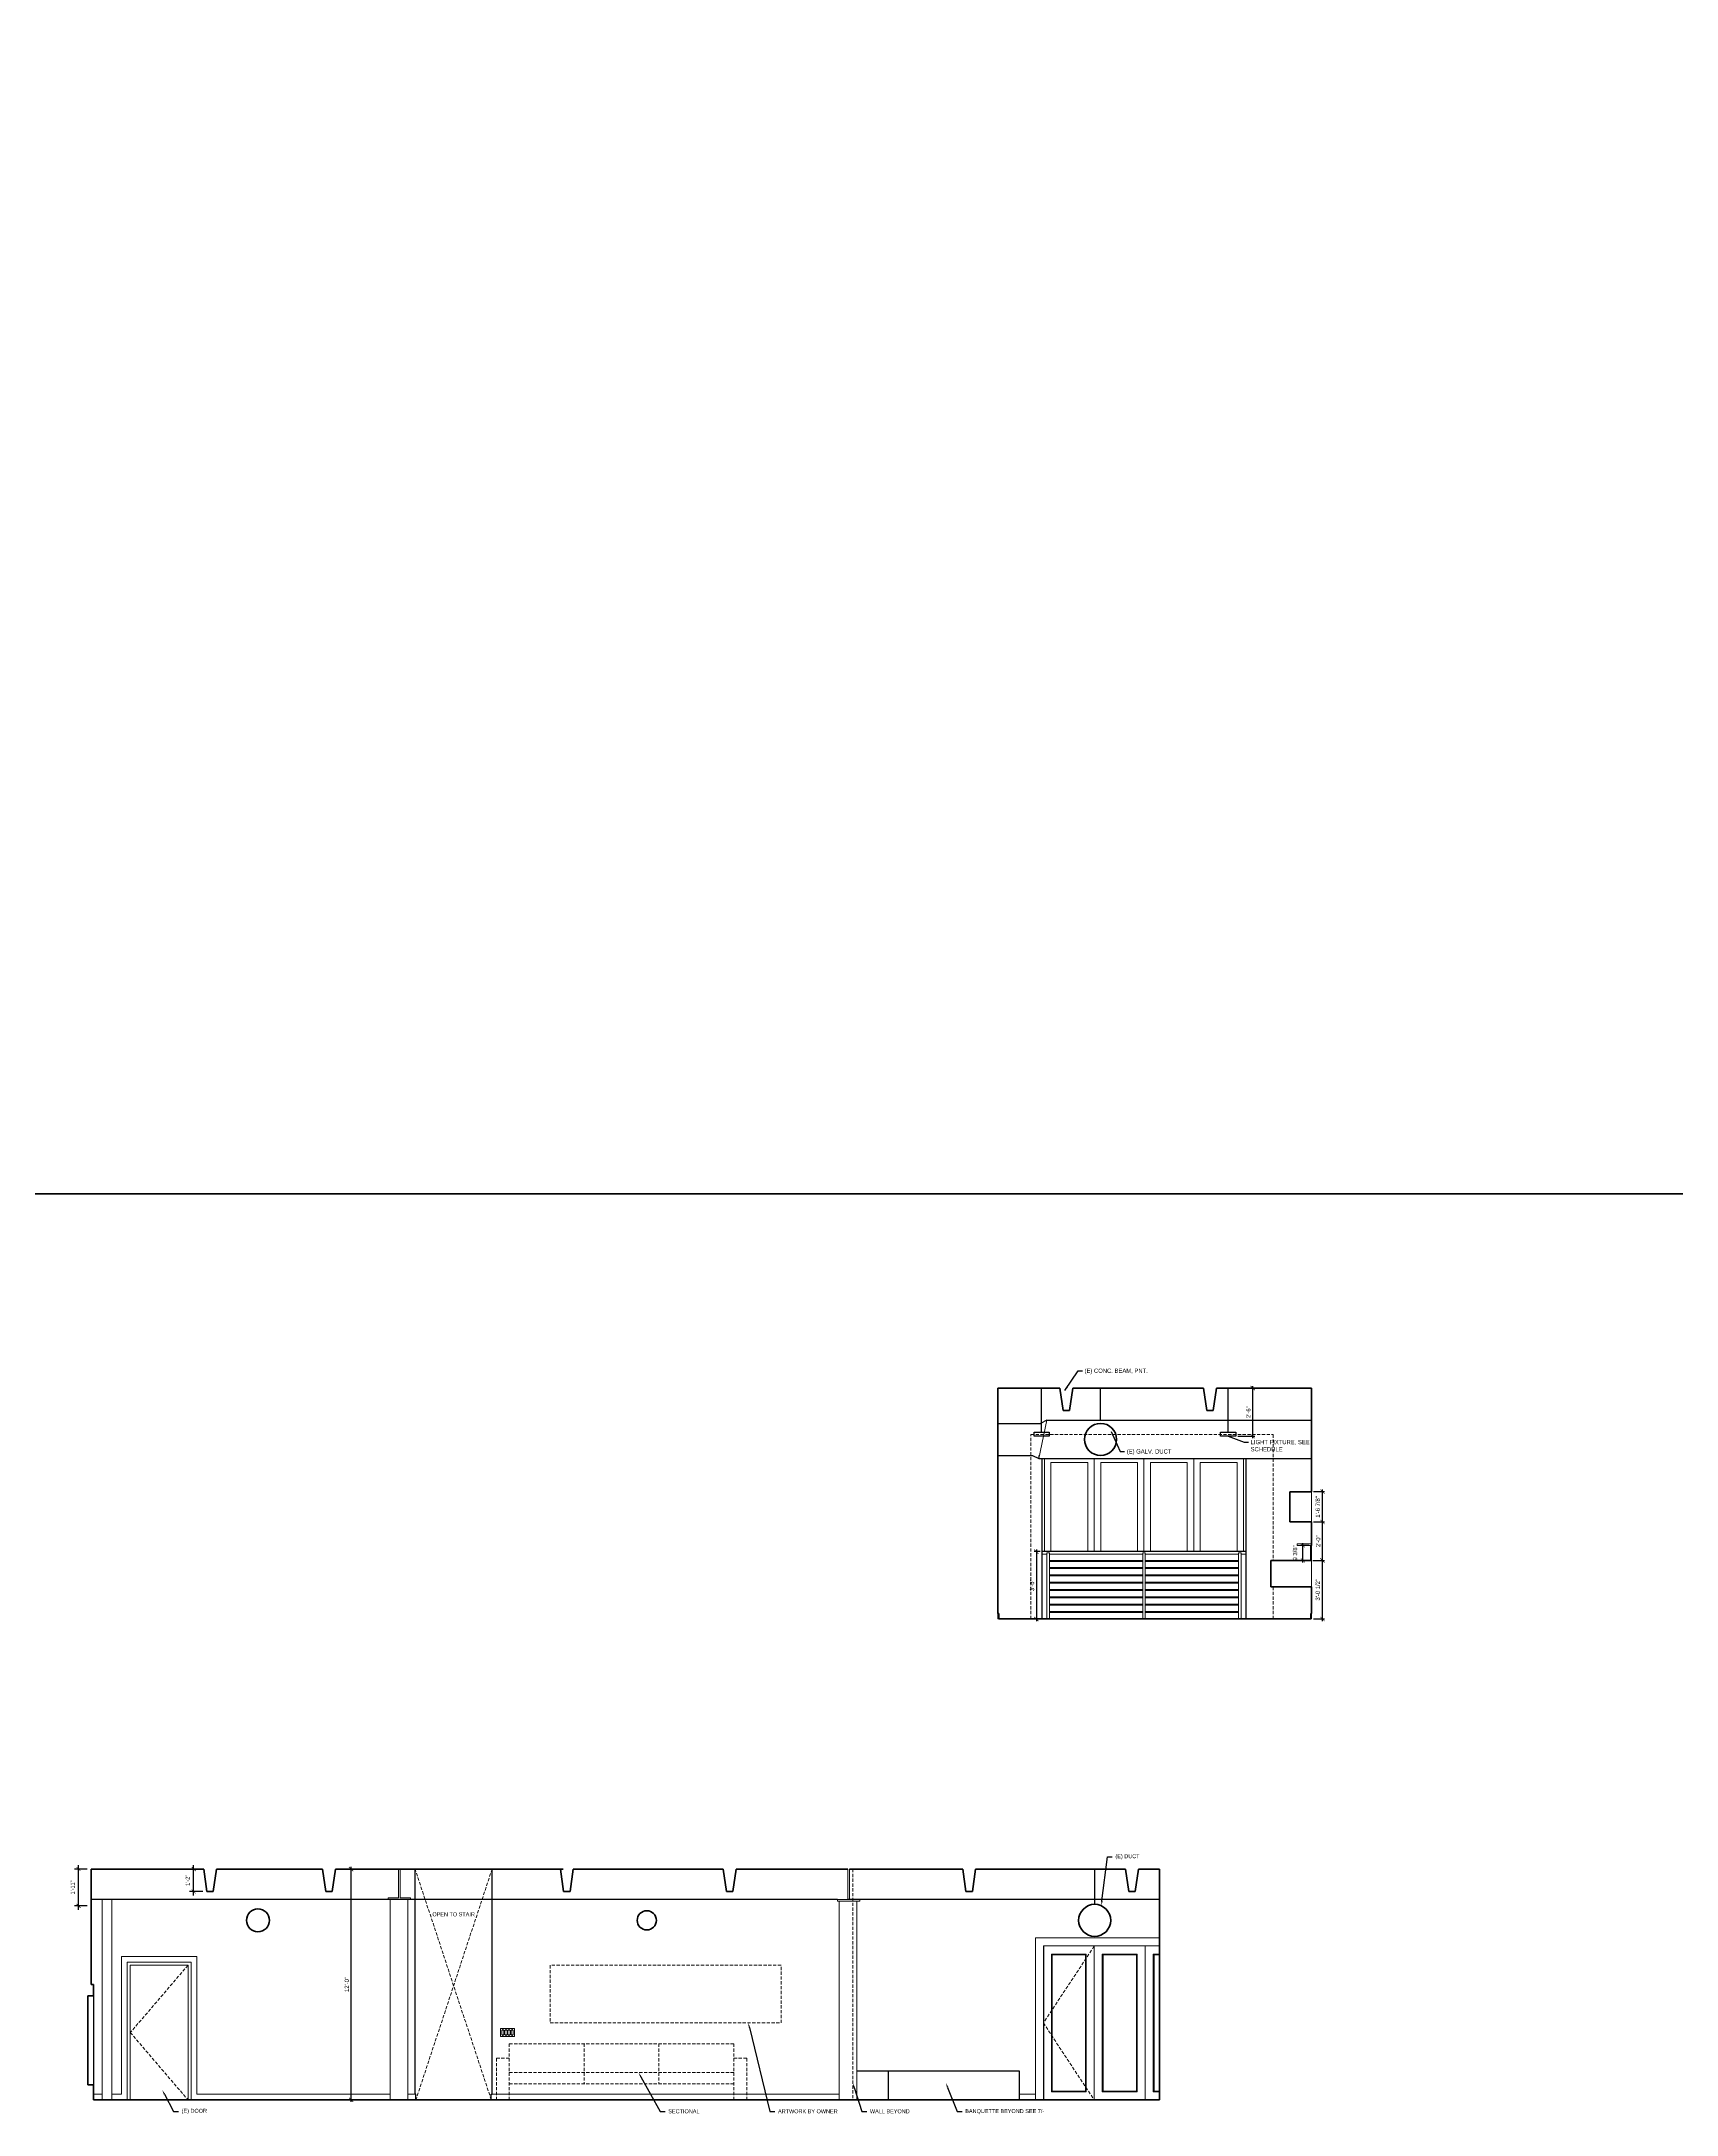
# Model space of a CAD drawing. Header units: inches. Extents: x -3027 to 6920, y -6604 to 320.
# Drawn here: x 1306 to 2326, y -3909 to -2616 of the extents above; entities that cross this region are included whole.
import ezdxf
from ezdxf import colors
from ezdxf.entities.mleader import LeaderData, LeaderLine
from ezdxf.math import Vec2, Vec3

# ---------------------------------------------------------------- set-up
doc = ezdxf.new("R2010")
doc.units = ezdxf.units.IN
doc.header["$LTSCALE"] = 4
doc.header["$MEASUREMENT"] = 0
doc.header["$PDMODE"] = 35
doc.header["$PDSIZE"] = -5
doc.linetypes.add('DASHED', pattern=[0.75, 0.5, -0.25])
doc.layers.get('0').update_dxf_attribs({"linetype": 'CONTINUOUS'})
doc.layers.get('Defpoints').update_dxf_attribs({"linetype": 'CONTINUOUS'})
for name, color, linetype, lineweight in [('A-ELEV-2', 5, 'CONTINUOUS', 25), ('A-ELEV-3', 8, 'CONTINUOUS', 15), ('A-ELEV-4', 9, 'CONTINUOUS', 9), ('A-ELEV-BYND', 9, 'DASHED', 9), ('A-ELEV-CUT', 3, 'CONTINUOUS', 50), ('A-NOTE-DIM', 8, 'CONTINUOUS', 15), ('A-NOTE-REF', 8, 'CONTINUOUS', 15)]:
    doc.layers.add(name, color=color, linetype=linetype, lineweight=lineweight)
doc.layers.add('A-NOTE-DIM-3_8', color=8, linetype='CONTINUOUS')
doc.styles.add('3_8SM', font='swisse.ttf', dxfattribs={"width": 0.9, "height": 2.666667})
doc.styles.add('ANNOT-SM', font='swisse.ttf', dxfattribs={"width": 0.9, "height": 0.078125})
doc.styles.add('Annotative', font='swisse.ttf', dxfattribs={"width": 0.9, "height": 0.078125})
doc.dimstyles.new('DIM-ANNOT', dxfattribs={"dimtxt": 0.078125, "dimasz": 0.078125, "dimexe": 0.078125, "dimexo": 0.078125, "dimgap": 0.078125, "dimtad": 1, "dimzin": 11, "dimdsep": 46, "dimlunit": 4, "dimtxsty": 'ANNOT-SM', "dimblk1": 'ARCHTICK', "dimblk2": 'ARCHTICK', "dimsah": 1, "dimcen": 0, "dimdle": 0.078125, "dimclrd": 8, "dimclre": 8, "dimclrt": 8, "dimadec": 0, "dimazin": 0, "dimtfac": 4, "dimtofl": 0, "dimtmove": 2, "dimatfit": 3, "dimfxl": 1, "dimfrac": 2, "dimtzin": 0, "dimarcsym": 0})
doc.dimstyles.new('DIM3_8', dxfattribs={"dimtxt": 2.666667, "dimasz": 2.666667, "dimexe": 1.333333, "dimexo": 1.333333, "dimgap": 1.333333, "dimtad": 1, "dimdec": 4, "dimzin": 11, "dimdsep": 46, "dimlunit": 4, "dimtxsty": '3_8SM', "dimblk": 'ARCHTICK', "dimblk1": 'ARCHTICK', "dimblk2": 'ARCHTICK', "dimsah": 1, "dimcen": 2.666667, "dimdle": 1.333333, "dimclrd": 8, "dimclre": 8, "dimclrt": 8, "dimadec": 0, "dimazin": 0, "dimtfac": 4, "dimtdec": 4, "dimtofl": 0, "dimtmove": 2, "dimatfit": 3, "dimfxl": 1, "dimfrac": 2, "dimtzin": 0, "dimarcsym": 0})
doc.dimstyles.new('DIM3_8$7', dxfattribs={"dimtxt": 2.666667, "dimasz": 2.666667, "dimexe": 1.333333, "dimexo": 1.333333, "dimgap": 1.333333, "dimtad": 0, "dimdec": 4, "dimzin": 11, "dimdsep": 46, "dimlunit": 4, "dimtxsty": '3_8SM', "dimblk": 'ARCHTICK', "dimcen": 2.666667, "dimdle": 1.333333, "dimclrd": 8, "dimclre": 8, "dimclrt": 8, "dimadec": 0, "dimazin": 0, "dimtfac": 4, "dimtdec": 4, "dimtofl": 0, "dimtmove": 1, "dimatfit": 3, "dimfxl": 1, "dimfrac": 2, "dimtzin": 0, "dimarcsym": 0})

# ---------------------------------------------------------------- blocks, each defined once
blk = doc.blocks.new('A$C6AF20732')
at = {"layer": 'A-ELEV-CUT'}
for p, q in [((-2, -14), (-4, 0)), ((2, -14), (4, 0)), ((-2, -14), (2, -14))]:
    blk.add_line(p, q, dxfattribs=at)
blk = doc.blocks.new('_ARCHTICK')
at = {"color": 0, "linetype": 'ByBlock', "const_width": 0.15}
blk.add_lwpolyline([(-0.5, -0.5), (0.5, 0.5)], dxfattribs=at)
blk = doc.blocks.new('*D27')
at = {"layer": 'A-NOTE-DIM', "color": 8, "lineweight": -2, "transparency": 16777216}
for p, q in [((2098.8, -3563.5), (2106.1, -3563.5)), ((2104.8, -3601.3), (2104.8, -3562.2)), ((2099.3, -3600), (2106.1, -3600))]:
    blk.add_line(p, q, dxfattribs=at)
at = {"layer": 'Defpoints', "color": 0, "transparency": 16777216}
for p in [(2097.5, -3563.5), (2104.8, -3563.5), (2098, -3600)]:
    blk.add_point(p, dxfattribs=at)
at = {"layer": 'A-NOTE-DIM', "color": 8, "lineweight": -2, "transparency": 16777216, "xscale": 2.666666666666667, "yscale": 2.666666666666667, "zscale": 2.666666666666667}
for p, rotation in [((2104.8, -3563.5), 90), ((2104.8, -3600), 270)]:
    blk.add_blockref('_ARCHTICK', p, dxfattribs=dict(at, rotation=rotation))
at = {"layer": 'A-NOTE-DIM', "color": 8, "transparency": 16777216, "insert": (2101.9, -3581.8), "char_height": 2.67, "attachment_point": 5, "rotation": 90, "style": '3_8SM'}
blk.add_mtext('3\'-0 1/2" ', dxfattribs=at)
blk = doc.blocks.new('*D28')
at = {"layer": 'A-NOTE-DIM', "color": 8, "lineweight": -2, "transparency": 16777216}
for p, q in [((2099.3, -3539.5), (2106.1, -3539.5)), ((2104.8, -3564.8), (2104.8, -3538.2)), ((2098.8, -3563.5), (2106.1, -3563.5))]:
    blk.add_line(p, q, dxfattribs=at)
at = {"layer": 'Defpoints', "color": 0, "transparency": 16777216}
for p in [(2098, -3539.5), (2104.8, -3539.5), (2097.5, -3563.5)]:
    blk.add_point(p, dxfattribs=at)
at = {"layer": 'A-NOTE-DIM', "color": 8, "lineweight": -2, "transparency": 16777216, "xscale": 2.666666666666667, "yscale": 2.666666666666667, "zscale": 2.666666666666667}
for p, rotation in [((2104.8, -3539.5), 90), ((2104.8, -3563.5), 270)]:
    blk.add_blockref('_ARCHTICK', p, dxfattribs=dict(at, rotation=rotation))
at = {"layer": 'A-NOTE-DIM', "color": 8, "transparency": 16777216, "insert": (2102.1, -3551.5), "char_height": 2.67, "attachment_point": 5, "rotation": 90, "style": '3_8SM'}
blk.add_mtext('2\'-0" ', dxfattribs=at)
blk = doc.blocks.new('*D29')
at = {"layer": 'A-NOTE-DIM', "color": 8, "lineweight": -2, "transparency": 16777216}
for p, q in [((2099.3, -3520.6), (2106.1, -3520.6)), ((2104.8, -3540.8), (2104.8, -3519.3)), ((2099.3, -3539.5), (2106.1, -3539.5))]:
    blk.add_line(p, q, dxfattribs=at)
at = {"layer": 'Defpoints', "color": 0, "transparency": 16777216}
for p in [(2098, -3520.6), (2104.8, -3520.6), (2098, -3539.5)]:
    blk.add_point(p, dxfattribs=at)
at = {"layer": 'A-NOTE-DIM', "color": 8, "lineweight": -2, "transparency": 16777216, "xscale": 2.666666666666667, "yscale": 2.666666666666667, "zscale": 2.666666666666667}
for p, rotation in [((2104.8, -3520.6), 90), ((2104.8, -3539.5), 270)]:
    blk.add_blockref('_ARCHTICK', p, dxfattribs=dict(at, rotation=rotation))
at = {"layer": 'A-NOTE-DIM', "color": 8, "transparency": 16777216, "insert": (2101.9, -3530.1), "char_height": 2.67, "attachment_point": 5, "rotation": 90, "style": '3_8SM'}
blk.add_mtext('1\'-6 7/8" ', dxfattribs=at)
blk = doc.blocks.new('*D30')
at = {"layer": 'A-NOTE-DIM', "color": 8, "lineweight": -2, "transparency": 16777216}
for p, q in [((2096.2, -3554.1), (2091.3, -3554.1)), ((2092.6, -3564.8), (2092.6, -3552.8)), ((2096.2, -3563.5), (2091.3, -3563.5))]:
    blk.add_line(p, q, dxfattribs=at)
at = {"layer": 'Defpoints', "color": 0, "transparency": 16777216}
for p in [(2092.6, -3554.1), (2097.5, -3554.1), (2097.5, -3563.5)]:
    blk.add_point(p, dxfattribs=at)
at = {"layer": 'A-NOTE-DIM', "color": 8, "lineweight": -2, "transparency": 16777216, "xscale": 2.666666666666667, "yscale": 2.666666666666667, "zscale": 2.666666666666667}
for p, rotation in [((2092.6, -3554.1), 90), ((2092.6, -3563.5), 270)]:
    blk.add_blockref('_ARCHTICK', p, dxfattribs=dict(at, rotation=rotation))
at = {"layer": 'A-NOTE-DIM', "color": 8, "transparency": 16777216, "insert": (2087.7, -3558.8), "char_height": 2.67, "attachment_point": 5, "rotation": 90, "style": '3_8SM'}
blk.add_mtext('9 3/8" ', dxfattribs=at)
blk = doc.blocks.new('*D31')
at = {"layer": 'A-NOTE-DIM', "color": 8, "lineweight": -2, "transparency": 16777216}
for p, q in [((2047.3, -3456), (2062.6, -3456)), ((2061.3, -3487.3), (2061.3, -3454.7)), ((2052.1, -3486), (2062.6, -3486))]:
    blk.add_line(p, q, dxfattribs=at)
at = {"layer": 'Defpoints', "color": 0, "transparency": 16777216}
for p in [(2046, -3456), (2061.3, -3456), (2050.7, -3486)]:
    blk.add_point(p, dxfattribs=at)
at = {"layer": 'A-NOTE-DIM', "color": 8, "lineweight": -2, "transparency": 16777216, "xscale": 2.666666666666667, "yscale": 2.666666666666667, "zscale": 2.666666666666667}
for p, rotation in [((2061.3, -3456), 90), ((2061.3, -3486), 270)]:
    blk.add_blockref('_ARCHTICK', p, dxfattribs=dict(at, rotation=rotation))
at = {"layer": 'A-NOTE-DIM', "color": 8, "transparency": 16777216, "insert": (2058.6, -3471), "char_height": 2.67, "attachment_point": 5, "rotation": 90, "style": '3_8SM'}
blk.add_mtext('2\'-6" ', dxfattribs=at)
blk = doc.blocks.new('*D39')
at = {"layer": 'A-NOTE-DIM', "color": 8, "lineweight": -2, "transparency": 16777216}
for p, q in [((1508, -3756), (1497.8, -3756)), ((1499.1, -3901.3), (1499.1, -3754.7)), ((1500.9, -3900), (1497.8, -3900))]:
    blk.add_line(p, q, dxfattribs=at)
at = {"layer": 'Defpoints', "color": 0, "transparency": 16777216}
for p in [(1499.1, -3756), (1509.3, -3756), (1502.2, -3900)]:
    blk.add_point(p, dxfattribs=at)
at = {"layer": 'A-NOTE-DIM', "color": 8, "lineweight": -2, "transparency": 16777216, "xscale": 2.666666666666667, "yscale": 2.666666666666667, "zscale": 2.666666666666667}
for p, rotation in [((1499.1, -3756), 90), ((1499.1, -3900), 270)]:
    blk.add_blockref('_ARCHTICK', p, dxfattribs=dict(at, rotation=rotation))
at = {"layer": 'A-NOTE-DIM', "color": 8, "transparency": 16777216, "insert": (1496.4, -3828), "char_height": 2.67, "attachment_point": 5, "rotation": 90, "style": '3_8SM'}
blk.add_mtext('12\'-0" ', dxfattribs=at)
blk = doc.blocks.new('*D40')
at = {"layer": 'A-NOTE-DIM', "color": 8, "lineweight": -2, "transparency": 16777216}
for p, q in [((1928.7, -3558), (1925.1, -3558)), ((1926.4, -3556.7), (1926.4, -3601.3)), ((1928.7, -3600), (1925.1, -3600))]:
    blk.add_line(p, q, dxfattribs=at)
at = {"layer": 'Defpoints', "color": 0, "transparency": 16777216}
for p in [(1930, -3558), (1926.4, -3600), (1930, -3600)]:
    blk.add_point(p, dxfattribs=at)
at = {"layer": 'A-NOTE-DIM', "color": 8, "lineweight": -2, "transparency": 16777216, "xscale": 2.666666666666667, "yscale": 2.666666666666667, "zscale": 2.666666666666667}
for p, rotation in [((1926.4, -3558), 90), ((1926.4, -3600), 270)]:
    blk.add_blockref('_ARCHTICK', p, dxfattribs=dict(at, rotation=rotation))
at = {"layer": 'A-NOTE-DIM', "color": 8, "transparency": 16777216, "insert": (1923.7, -3579), "char_height": 2.67, "attachment_point": 5, "rotation": 90, "style": '3_8SM'}
blk.add_mtext('3\'-6" ', dxfattribs=at)
blk = doc.blocks.new('SECTIONAL')
at = {"layer": 'A-ELEV-BYND'}
for p, q in [((140, 17), (0, 17)), ((140, 10), (0, 10))]:
    blk.add_line(p, q, dxfattribs=at)
for points in [[(-8, 0), (-8, 26), (0, 26)], [(140, 0), (140, 35), (0, 35), (0, 0)], [(46.7, 35), (46.7, 10)], [(93.3, 35), (93.3, 10)], [(140, 26), (148, 26), (148, 0)]]:
    blk.add_lwpolyline(points, dxfattribs=at)
blk = doc.blocks.new('*D145')
at = {"layer": 'A-NOTE-DIM', "color": 8, "lineweight": -2, "transparency": 16777216}
for p, q in [((1334.5, -3756), (1326.6, -3756)), ((1329.1, -3781.5), (1329.1, -3753.5)), ((1334.5, -3779), (1326.6, -3779))]:
    blk.add_line(p, q, dxfattribs=at)
at = {"layer": 'Defpoints', "color": 0, "transparency": 16777216}
for p in [(1329.1, -3756), (1337, -3756), (1337, -3779)]:
    blk.add_point(p, dxfattribs=at)
at = {"layer": 'A-NOTE-DIM', "color": 8, "lineweight": -2, "transparency": 16777216, "xscale": 2.5, "yscale": 2.5, "zscale": 2.5}
for p, rotation in [((1329.1, -3756), 90), ((1329.1, -3779), 270)]:
    blk.add_blockref('_ARCHTICK', p, dxfattribs=dict(at, rotation=rotation))
at = {"layer": 'A-NOTE-DIM', "color": 8, "transparency": 16777216, "insert": (1325.4, -3767.5), "char_height": 2.5, "attachment_point": 5, "rotation": 90, "style": 'ANNOT-SM'}
blk.add_mtext('1\'-11" ', dxfattribs=at)
blk = doc.blocks.new('*D146')
at = {"layer": 'A-NOTE-DIM', "color": 8, "lineweight": -2, "transparency": 16777216}
for p, q in [((1404.7, -3756), (1398.4, -3756)), ((1400.9, -3772.5), (1400.9, -3753.5)), ((1406.7, -3770), (1398.4, -3770))]:
    blk.add_line(p, q, dxfattribs=at)
at = {"layer": 'Defpoints', "color": 0, "transparency": 16777216}
for p in [(1400.9, -3756), (1407.2, -3756), (1409.2, -3770)]:
    blk.add_point(p, dxfattribs=at)
at = {"layer": 'A-NOTE-DIM', "color": 8, "lineweight": -2, "transparency": 16777216, "xscale": 2.5, "yscale": 2.5, "zscale": 2.5}
for p, rotation in [((1400.9, -3756), 90), ((1400.9, -3770), 270)]:
    blk.add_blockref('_ARCHTICK', p, dxfattribs=dict(at, rotation=rotation))
at = {"layer": 'A-NOTE-DIM', "color": 8, "transparency": 16777216, "insert": (1397.1, -3763), "char_height": 2.5, "attachment_point": 5, "rotation": 90, "style": 'ANNOT-SM'}
blk.add_mtext('1\'-2" ', dxfattribs=at)
blk = doc.blocks.new('E16-SWITCH-QUAD')
at = {"layer": 'A-ELEV-3'}
for points in [[(4.4, -5), (-4.4, -5), (-4.4, 0), (4.4, 0)], [(-2.2, -3.9), (-3.6, -3.9), (-3.6, -1.1), (-2.2, -1.1)], [(-0.3, -3.9), (-1.7, -3.9), (-1.7, -1.1), (-0.3, -1.1)], [(1.7, -3.9), (0.3, -3.9), (0.3, -1.1), (1.7, -1.1)], [(3.6, -3.9), (2.2, -3.9), (2.2, -1.1), (3.6, -1.1)]]:
    blk.add_lwpolyline(points, close=True, dxfattribs=at)
for centre in [(-2.9, -0.5), (-2.9, -4.5), (-1, -0.5), (-1, -4.5), (1, -0.5), (1, -4.5), (2.9, -0.5), (2.9, -4.5)]:
    blk.add_circle(centre, 0.125, dxfattribs=at)

msp = doc.modelspace()

# ---------------------------------------------------------------- linework, layer by layer
at = {"layer": 'A-ELEV-2'}
for p, q in [((1929.68493, -3483.5), (1929.68493, -3456)), ((1966.45706, -3476), (1966.45706, -3456)), ((2045.98862, -3483.5), (2045.98862, -3456)), ((2061.29942, -3476), (2061.29942, -3456)), ((1902.45183, -3478), (1928.93151, -3478)), ((1932.93151, -3476), (1928.93151, -3478)), ((1932.93151, -3476), (2097.9998, -3476)), ((1902.45183, -3498), (1923.93171, -3498)), ((1923.93171, -3498), (1927.93171, -3500)), ((1927.93171, -3500), (2097.9998, -3500)), ((2057, -3558), (1930, -3558)), ((1539.0002, -3896.5), (1539.0002, -3756)), ((1587.0002, -3896.5), (1587.0002, -3756)), ((1962.74933, -3778), (1962.74933, -3756)), ((1802.32963, -3775), (1337.0002, -3775)), ((2003.2498, -3775), (1808.90116, -3775)), ((1930.7498, -3804), (1930.7498, -3900)), ((1338.5002, -3835), (1338.5002, -3890.5)), ((1833.95183, -3882), (1833.95183, -3900)), ((1915.95183, -3900), (1915.95183, -3882)), ((1539.5002, -3896.5), (1539.0002, -3896.5)), ((1539.5002, -3900), (1539.5002, -3896.5)), ((1586.5002, -3896.5), (1587.0002, -3896.5)), ((1586.5002, -3900), (1586.5002, -3896.5))]:
    msp.add_line(p, q, dxfattribs=at)
for points in [[(1924.93493, -3483.5), (1934.43493, -3483.5), (1934.43493, -3486), (1924.93493, -3486)], [(2041.23862, -3483.5), (2050.73862, -3483.5), (2050.73862, -3486), (2041.23862, -3486)]]:
    msp.add_lwpolyline(points, close=True, dxfattribs=at)
for points in [[(1930, -3600), (1930, -3500)], [(2057, -3500), (2057, -3600)], [(1915.95183, -3900), (1915.95183, -3882), (1814.45183, -3882)]]:
    msp.add_lwpolyline(points, dxfattribs=at)
at = {"layer": 'A-ELEV-3'}
for p, q in [((1932.93151, -3476), (1927.93171, -3500)), ((1927.93171, -3498), (1927.93171, -3500)), ((2097.9998, -3539.5), (2097.9998, -3520.625)), ((2097.9998, -3580), (2097.9998, -3554.125)), ((1933, -3559.5), (1930, -3559.5)), ((1992.75, -3559.5), (1934.5, -3559.5)), ((1994.25, -3559.5), (2052.5, -3559.5)), ((2054, -3559.5), (2057, -3559.5)), ((1902.45183, -3596.5), (1902.45183, -3600)), ((1902.95183, -3600), (1902.45183, -3600)), ((2097.4998, -3600), (2097.9998, -3600)), ((2097.9998, -3596.5), (2097.9998, -3600)), ((1343.95183, -3900), (1343.95183, -3775)), ((1349.95183, -3900), (1349.95183, -3775)), ((1523.45183, -3900), (1523.45183, -3775)), ((1534.45183, -3900), (1534.45183, -3775)), ((1803.45183, -3900), (1803.45183, -3776)), ((1814.45183, -3900), (1814.45183, -3776)), ((1355.9088, -3896.5), (1355.9088, -3810.5)), ((1355.9088, -3810.5), (1402.9088, -3810.5)), ((1402.9088, -3896.5), (1402.9088, -3810.5)), ((1994.2498, -3804), (1994.2498, -3900)), ((1343.95183, -3896.5), (1338.5002, -3896.5)), ((1355.9088, -3896.5), (1349.95183, -3896.5)), ((1523.45183, -3896.5), (1402.9088, -3896.5)), ((1539.0002, -3896.5), (1534.45183, -3896.5)), ((1803.45183, -3896.5), (1587.0002, -3896.5)), ((1925.7498, -3896.5), (1915.95183, -3896.5))]:
    msp.add_line(p, q, dxfattribs=at)
for points in [[(1931.5, -3553.5), (1931.5, -3500)], [(1931.5, -3500), (1931.5, -3558)], [(1958.5, -3558), (1958.5, -3502.5), (1935.5, -3502.5), (1935.5, -3558)], [(1962.5, -3553.5), (1962.5, -3500)], [(1962.5, -3500), (1962.5, -3558)], [(1989.5, -3558), (1989.5, -3502.5), (1966.5, -3502.5), (1966.5, -3558)], [(1993.5, -3553.5), (1993.5, -3500)], [(1993.5, -3500), (1993.5, -3558)], [(2020.5, -3558), (2020.5, -3502.5), (1997.5, -3502.5), (1997.5, -3558)], [(2024.5, -3553.5), (2024.5, -3500)], [(2024.5, -3500), (2024.5, -3558)], [(2051.5, -3558), (2051.5, -3502.5), (2028.5, -3502.5), (2028.5, -3558)], [(2055.5, -3500), (2055.5, -3553.5)], [(2055.5, -3558), (2055.5, -3500)], [(1529.62148, -3756), (1529.62148, -3774), (1536.12148, -3774), (1536.12148, -3775), (1522.12148, -3775), (1522.12148, -3774), (1528.62148, -3774), (1528.62148, -3756)], [(1809.82963, -3756), (1809.82963, -3775), (1816.32963, -3775), (1816.32963, -3776), (1802.32963, -3776), (1802.32963, -3775), (1808.82963, -3775), (1808.82963, -3756)], [(1925.7498, -3900), (1925.7498, -3799), (2003.2498, -3799)], [(2003.2498, -3900), (1994.2498, -3900), (1994.2498, -3804), (2003.2498, -3804)], [(2003.2498, -3895), (1999.2498, -3895), (1999.2498, -3809), (2003.2498, -3809)], [(2003.2498, -3894.5), (1999.7498, -3894.5), (1999.7498, -3809.5), (2003.2498, -3809.5)]]:
    msp.add_lwpolyline(points, dxfattribs=at)
for points in [[(2097.9998, -3554.125), (2088.9998, -3554.125), (2088.9998, -3553.125), (2097.9998, -3553.125)], [(1934.5, -3600), (1933, -3600), (1933, -3558.75), (1934.5, -3558.75)], [(1992.75, -3600), (1994.25, -3600), (1994.25, -3558.75), (1992.75, -3558.75)], [(2052.5, -3600), (2054, -3600), (2054, -3558.75), (2052.5, -3558.75)], [(1359.4088, -3814), (1399.4088, -3814), (1399.4088, -3900), (1397.4088, -3900), (1397.4088, -3816), (1361.4088, -3816), (1361.4088, -3900), (1359.4088, -3900)], [(1930.7498, -3804), (1962.4998, -3804), (1962.4998, -3900), (1930.7498, -3900)], [(1935.7498, -3809), (1957.4998, -3809), (1957.4998, -3895), (1935.7498, -3895)], [(1936.2498, -3809.5), (1956.9998, -3809.5), (1956.9998, -3894.5), (1936.2498, -3894.5)], [(1962.4998, -3804), (1994.2498, -3804), (1994.2498, -3900), (1962.4998, -3900)], [(1967.4998, -3809), (1989.2498, -3809), (1989.2498, -3895), (1967.4998, -3895)], [(1967.9998, -3809.5), (1988.7498, -3809.5), (1988.7498, -3894.5), (1967.9998, -3894.5)], [(1397.4088, -3816), (1361.4088, -3816), (1361.4088, -3900), (1397.4088, -3900)]]:
    msp.add_lwpolyline(points, close=True, dxfattribs=at)
at = {"layer": 'A-ELEV-4'}
for p, q in [((1992.75, -3563.4375), (1934.5, -3563.4375)), ((1992.75, -3564.0625), (1934.5, -3564.0625)), ((1992.75, -3568), (1934.5, -3568)), ((1992.75, -3568.625), (1934.5, -3568.625)), ((1994.25, -3563.4375), (2052.5, -3563.4375)), ((1994.25, -3564.0625), (2052.5, -3564.0625)), ((1994.25, -3568), (2052.5, -3568)), ((1994.25, -3568.625), (2052.5, -3568.625)), ((1992.75, -3572.5625), (1934.5, -3572.5625)), ((1992.75, -3573.1875), (1934.5, -3573.1875)), ((1992.75, -3577.125), (1934.5, -3577.125)), ((1992.75, -3577.75), (1934.5, -3577.75)), ((1992.75, -3581.6875), (1934.5, -3581.6875)), ((1994.25, -3572.5625), (2052.5, -3572.5625)), ((1994.25, -3573.1875), (2052.5, -3573.1875)), ((1994.25, -3577.125), (2052.5, -3577.125)), ((1994.25, -3577.75), (2052.5, -3577.75)), ((1994.25, -3581.6875), (2052.5, -3581.6875)), ((1992.75, -3582.3125), (1934.5, -3582.3125)), ((1992.75, -3586.25), (1934.5, -3586.25)), ((1992.75, -3586.875), (1934.5, -3586.875)), ((1992.75, -3590.8125), (1934.5, -3590.8125)), ((1992.75, -3591.4375), (1934.5, -3591.4375)), ((1994.25, -3582.3125), (2052.5, -3582.3125)), ((1994.25, -3586.25), (2052.5, -3586.25)), ((1994.25, -3586.875), (2052.5, -3586.875)), ((1994.25, -3590.8125), (2052.5, -3590.8125)), ((1994.25, -3591.4375), (2052.5, -3591.4375)), ((1992.75, -3595.375), (1934.5, -3595.375)), ((1992.75, -3596), (1934.5, -3596)), ((1994.25, -3595.375), (2052.5, -3595.375)), ((1994.25, -3596), (2052.5, -3596))]:
    msp.add_line(p, q, dxfattribs=at)
at = {"layer": 'A-ELEV-BYND'}
for p, q in [((1586.5002, -3900), (1539.0002, -3756)), ((1587.0002, -3756), (1539.5002, -3900)), ((1811.95183, -3756), (1811.95183, -3900))]:
    msp.add_line(p, q, dxfattribs=at)
for points in [[(1922.9998, -3600), (1922.9998, -3485), (2073.9998, -3485), (2073.9998, -3563.5)], [(2073.9998, -3580), (2073.9998, -3600)], [(1962.4998, -3804), (1930.7498, -3852), (1962.4998, -3900)], [(1397.4088, -3816), (1361.4088, -3858), (1397.4088, -3900)]]:
    msp.add_lwpolyline(points, dxfattribs=at)
msp.add_lwpolyline([(1623.22601, -3852), (1767.22601, -3852), (1767.22601, -3816), (1623.22601, -3816)], close=True, dxfattribs=at)
at = {"layer": 'A-ELEV-CUT'}
for p, q in [((-1381.1, -3334.85), (4858.025, -3334.85)), ((1902.45183, -3596.5), (1902.45183, -3456)), ((1941.05239, -3456), (1902.45183, -3456)), ((2030.62347, -3456), (1949.05239, -3456)), ((2097.9998, -3456), (2038.62347, -3456)), ((2097.9998, -3520.625), (2097.9998, -3456)), ((2084.4998, -3539.5), (2084.4998, -3520.625)), ((2097.9998, -3520.625), (2084.4998, -3520.625)), ((2097.9998, -3539.5), (2084.4998, -3539.5)), ((2097.9998, -3554.125), (2097.9998, -3539.5)), ((2097.4998, -3563.5), (2097.4998, -3554.125)), ((2097.9998, -3554.125), (2097.4998, -3554.125)), ((2072.4998, -3580), (2072.4998, -3563.5)), ((2097.4998, -3563.5), (2072.4998, -3563.5)), ((2097.9998, -3580), (2072.4998, -3580)), ((2097.9998, -3596.5), (2097.9998, -3580)), ((1902.45183, -3596.5), (1902.95183, -3596.5)), ((1902.95183, -3600), (1902.95183, -3596.5)), ((2097.4998, -3600), (1902.95183, -3600)), ((2097.9998, -3596.5), (2097.4998, -3596.5)), ((2097.4998, -3600), (2097.4998, -3596.5)), ((1337.0002, -3828), (1337.0002, -3756)), ((1407.15187, -3756), (1337.0002, -3756)), ((1481.30354, -3756), (1415.15187, -3756)), ((1631.32698, -3756), (1489.30354, -3756)), ((1731.17796, -3756), (1637.60688, -3756)), ((1808.82963, -3756), (1739.17796, -3756)), ((1880.4813, -3756), (1809.82963, -3756)), ((1982.05239, -3756), (1888.4813, -3756)), ((2003.2498, -3756), (1990.05239, -3756)), ((2003.2498, -3900), (2003.2498, -3756)), ((1335.0002, -3835), (1335.0002, -3890.5)), ((1338.5002, -3835), (1335.0002, -3835)), ((1337.0002, -3828), (1338.5002, -3828)), ((1338.5002, -3828), (1338.5002, -3835)), ((1335.0002, -3890.5), (1338.5002, -3890.5)), ((1338.5002, -3900), (1338.5002, -3890.5)), ((2003.2498, -3900), (1338.5002, -3900))]:
    msp.add_line(p, q, dxfattribs=at)
for centre, radius in [((1966.45706, -3488), 10), ((1441.0002, -3788), 7.0961), ((1683.45183, -3788), 6), ((1962.74933, -3788), 10)]:
    msp.add_circle(centre, radius, dxfattribs=at)

# ---------------------------------------------------------------- block references
at = {"layer": 'A-ELEV-2'}
msp.add_blockref('SECTIONAL', (1597.7502, -3900), dxfattribs=at)
at = {"layer": 'A-ELEV-3'}
msp.add_blockref('E16-SWITCH-QUAD', (1596.60836, -3855.5, 0), dxfattribs=at)
at = {"layer": 'A-ELEV-CUT', "xscale": -1}
for p in [(1945.05239, -3456), (2034.62347, -3456), (1411.15187, -3756), (1485.30354, -3756), (1735.17796, -3756), (1986.05239, -3756)]:
    msp.add_blockref('A$C6AF20732', p, dxfattribs=at)
at = {"layer": 'A-ELEV-CUT'}
for p in [(1633.60688, -3756), (1884.4813, -3756)]:
    msp.add_blockref('A$C6AF20732', p, dxfattribs=at)

# ---------------------------------------------------------------- texts
at = {"layer": 'A-NOTE-DIM-3_8', "char_height": 2.6666667, "attachment_point": 1, "style": '3_8SM'}
for s, insert, width in [('(E) CONC. BEAM, PNT.', (1956.42044, -3443.83907), 36), ('LIGHT FIXTURE, SEE SCHEDULE', (2060, -3488.33511), 37.2975794), ('(E) GALV. DUCT', (1982.74064, -3494.17103), 36)]:
    msp.add_mtext(s, dxfattribs=dict(at, insert=insert, width=width))
at = {"layer": 'A-NOTE-REF', "insert": (1549.75815, -3782.9878), "char_height": 2.5, "attachment_point": 1, "style": 'Annotative'}
msp.add_mtext_dynamic_manual_height_columns('OPEN TO STAIR', width=29.1975221, gutter_width=12.5, heights=[0], dxfattribs=at)

# ---------------------------------------------------------------- dimensions: what is measured, and where the dimension line sits
at = {"layer": 'A-NOTE-DIM'}
for base, p1, p2, dimstyle, picture, middle in [((2061.29942, -3456), (2050.73862, -3486), (2045.98862, -3456), 'DIM3_8', '*D31', (2058.59579, -3471)), ((2104.81214, -3520.625), (2097.9998, -3539.5), (2097.9998, -3520.625), 'DIM3_8', '*D29', (2101.93903, -3530.0625)), ((2104.81214, -3539.5), (2097.4998, -3563.5), (2097.9998, -3539.5), 'DIM3_8', '*D28', (2102.11031, -3551.5)), ((2092.61205, -3554.125), (2097.4998, -3563.5), (2097.4998, -3554.125), 'DIM3_8', '*D30', (2087.73893, -3558.8125)), ((1926.40493, -3600), (1930, -3558), (1930, -3600), 'DIM3_8', '*D40', (1923.7013, -3579)), ((2104.81214, -3563.5), (2097.9998, -3600), (2097.4998, -3563.5), 'DIM3_8', '*D27', (2101.93903, -3581.75)), ((1329.13309, -3756), (1337.0002, -3779), (1337.0002, -3756), 'DIM-ANNOT', '*D145', (1325.38309, -3767.5)), ((1400.8848, -3756), (1409.15187, -3770), (1407.15187, -3756), 'DIM-ANNOT', '*D146', (1397.1348, -3763)), ((1499.09935, -3756), (1502.20653, -3900), (1509.30866, -3756), 'DIM3_8', '*D39', (1496.39753, -3828))]:
    dim = msp.add_linear_dim(base=base, p1=p1, p2=p2, angle=90, dimstyle=dimstyle, override={"dimpost": ' '}, dxfattribs=at)
    dim.commit()
    dim.dimension.update_dxf_attribs({"geometry": picture, "text_midpoint": middle})

# ---------------------------------------------------------------- leaders
at = {"layer": 'A-NOTE-DIM-3_8', "annotation_type": 0, "has_hookline": 1, "hookline_direction": 0}
for points, text_width in [([(1944.23483, -3457.56597), (1952.42044, -3445.1724), (1955.08711, -3445.1724)], 30.67424), ([(1972.9982, -3483.0513), (1978.74064, -3495.50436), (1981.40731, -3495.50436)], 28.10061), ([(2045.98862, -3486), (2056, -3489.66845), (2058.66667, -3489.66845)], 36.08925)]:
    msp.add_leader(points, dimstyle='DIM3_8$7', override={"dimgap": 1.333333, "dimtad": 0}, dxfattribs=dict(at, text_width=text_width))
at = {"layer": 'A-NOTE-REF'}
ml = msp.add_multileader_mtext('Standard', dxfattribs=at)
ml.set_content('DOOR IN OPEN POSITION', color=256, style='ANNOT-SM')
ml.set_leader_properties()
ml.build(insert=Vec2(0, 0))
ml.multileader.update_dxf_attribs({"dogleg_length": 0.09375, "arrow_head_size": 3, "scale": 32})
ctx = ml.context
ctx.base_point, ctx.scale, ctx.char_height, ctx.arrow_head_size, ctx.plane_origin = Vec3(1137.25475, -2628.37892), 32, 2.5, 3, Vec3(1114.18062, -2605.29126)
notes = []
notes.append((ctx, [(0, (1, 1, 0), (1134.25475, -2628.37892), (1, 0), 3, [(0, [(1119.86396, -2616)], 0, [])])]))
ctx.mtext.insert, ctx.mtext.width, ctx.mtext.flow_direction = Vec3(1139.25475, -2627.09596), 28.7311436, 5
ml = msp.add_multileader_mtext('Standard', dxfattribs=at)
ml.set_content('SS SCHULTER STRIP', color=256, style='ANNOT-SM')
ml.set_leader_properties()
ml.build(insert=Vec2(0, 0))
ml.multileader.update_dxf_attribs({"dogleg_length": 0.09375, "arrow_head_size": 3, "scale": 32})
ctx = ml.context
ctx.base_point, ctx.scale, ctx.char_height, ctx.arrow_head_size, ctx.plane_origin = Vec3(1137.25475, -2645.04908), 32, 2.5, 3, Vec3(1114.18062, -2651.24908)
notes.append((ctx, [(0, (1, 1, 0), (1134.25475, -2645.04908), (1, 0), 3, [(0, [(1119.86396, -2651.24908)], 0, [])])]))
ctx.mtext.insert, ctx.mtext.width, ctx.mtext.flow_direction = Vec3(1139.25475, -2643.76611), 28.7311436, 5
ml = msp.add_multileader_mtext('Standard', dxfattribs=at)
ml.set_content('T-6', color=256, style='ANNOT-SM')
ml.set_leader_properties()
ml.build(insert=Vec2(0, 0))
ml.multileader.update_dxf_attribs({"dogleg_length": 0.09375, "arrow_head_size": 3, "scale": 32})
ctx = ml.context
ctx.base_point, ctx.scale, ctx.char_height, ctx.arrow_head_size, ctx.plane_origin = Vec3(1137.25475, -2659.40799), 32, 2.5, 3, Vec3(1114.18062, -2665.60799)
notes.append((ctx, [(0, (1, 1, 0), (1134.25475, -2659.40799), (1, 0), 3, [(0, [(1119.86396, -2665.60799)], 0, [])])]))
ctx.mtext.insert, ctx.mtext.width, ctx.mtext.flow_direction = Vec3(1139.25475, -2658.12503), 28.7311436, 5
ml = msp.add_multileader_mtext('Standard', dxfattribs=at)
ml.set_content('CNC-1?', color=256, style='ANNOT-SM')
ml.set_leader_properties()
ml.build(insert=Vec2(0, 0))
ml.multileader.update_dxf_attribs({"dogleg_length": 0.09375, "arrow_head_size": 3, "scale": 32})
ctx = ml.context
ctx.base_point, ctx.scale, ctx.char_height, ctx.arrow_head_size, ctx.plane_origin = Vec3(1137.25475, -2688.20577), 32, 2.5, 3, Vec3(1117.52995, -2684.59279)
notes.append((ctx, [(0, (1, 1, 0), (1134.25475, -2688.20577), (1, 0), 3, [(0, [(1122.019, -2700)], 0, [])])]))
ctx.mtext.insert, ctx.mtext.width, ctx.mtext.flow_direction = Vec3(1139.25475, -2686.92281), 28.7311436, 5
ml = msp.add_multileader_mtext('Standard', dxfattribs=at)
ml.set_content('SS DISHWASHER', color=256, style='ANNOT-SM')
ml.set_leader_properties()
ml.build(insert=Vec2(0, 0))
ml.multileader.update_dxf_attribs({"dogleg_length": 0.09375, "arrow_head_size": 3, "scale": 32})
ctx = ml.context
ctx.base_point, ctx.scale, ctx.char_height, ctx.arrow_head_size, ctx.plane_origin = Vec3(3386.95867, -3011.9), 32, 2.5, 3, Vec3(3417.92405, -2984)
ctx.text_align_type = 2
notes.append((ctx, [(0, (1, 1, 0), (3423.125, -3011.9), (-1, 0), 3, [(0, [(3426.88613, -2992.23875)], 0, [])])]))
ctx.mtext.insert, ctx.mtext.width, ctx.mtext.alignment, ctx.mtext.flow_direction = Vec3(3418.125, -3010.61704), 35.2851645, 3, 5
ml = msp.add_multileader_mtext('Standard', dxfattribs=at)
ml.set_content('(E) DUCT', color=256, style='ANNOT-SM')
ml.set_leader_properties()
ml.build(insert=Vec2(0, 0))
ml.multileader.update_dxf_attribs({"dogleg_length": 0.09375, "arrow_head_size": 3, "scale": 32})
ctx = ml.context
ctx.base_point, ctx.scale, ctx.char_height, ctx.arrow_head_size, ctx.plane_origin = Vec3(1973.68127, -3748.34482), 32, 2.5, 3, Vec3(1981.28197, -3756.76632)
notes.append((ctx, [(0, (1, 1, 0), (1970.68127, -3748.34482), (1, 0), 3, [(0, [(1966.89961, -3778.90191)], 0, [])])]))
ctx.mtext.insert, ctx.mtext.width, ctx.mtext.flow_direction = Vec3(1975.68127, -3746.76605), 37.0925561, 5
ml = msp.add_multileader_mtext('Standard', dxfattribs=at)
ml.set_content('ARTWORK BY OWNER', color=256, style='ANNOT-SM')
ml.set_leader_properties()
ml.build(insert=Vec2(0, 0))
ml.multileader.update_dxf_attribs({"dogleg_length": 0.09375, "arrow_head_size": 3, "scale": 32})
ctx = ml.context
ctx.base_point, ctx.scale, ctx.char_height, ctx.arrow_head_size, ctx.plane_origin = Vec3(1763.28017, -3907.13464), 32, 2.5, 3, Vec3(1770.88087, -3915.55615)
notes.append((ctx, [(0, (1, 1, 0), (1760.28017, -3907.13464), (1, 0), 3, [(0, [(1746.74447, -3852)], 0, [])])]))
ctx.mtext.insert, ctx.mtext.width, ctx.mtext.flow_direction = Vec3(1765.28017, -3905.85168), 47.6953699, 5
ml = msp.add_multileader_mtext('Standard', dxfattribs=at)
ml.set_content('SECTIONAL', color=256, style='ANNOT-SM')
ml.set_leader_properties()
ml.build(insert=Vec2(0, 0))
ml.multileader.update_dxf_attribs({"dogleg_length": 0.09375, "arrow_head_size": 3, "scale": 32})
ctx = ml.context
ctx.base_point, ctx.scale, ctx.char_height, ctx.arrow_head_size, ctx.plane_origin = Vec3(1694.87395, -3907.13464), 32, 2.5, 3, Vec3(1702.47465, -3915.55615)
notes.append((ctx, [(0, (1, 1, 0), (1691.87395, -3907.13464), (1, 0), 3, [(0, [(1678.33825, -3883)], 0, [])])]))
ctx.mtext.insert, ctx.mtext.width, ctx.mtext.flow_direction = Vec3(1696.87395, -3905.85168), 47.6953699, 5
ml = msp.add_multileader_mtext('Standard', dxfattribs=at)
ml.set_content('WALL BEYOND', color=256, style='ANNOT-SM')
ml.set_leader_properties()
ml.build(insert=Vec2(0, 0))
ml.multileader.update_dxf_attribs({"dogleg_length": 0.09375, "arrow_head_size": 3, "scale": 32})
ctx = ml.context
ctx.base_point, ctx.scale, ctx.char_height, ctx.arrow_head_size, ctx.plane_origin = Vec3(1820.59241, -3907.13464), 32, 2.5, 3, Vec3(1828.19311, -3915.55615)
notes.append((ctx, [(0, (1, 1, 0), (1817.59241, -3907.13464), (1, 0), 3, [(0, [(1811.95183, -3889.41843)], 0, [])])]))
ctx.mtext.insert, ctx.mtext.width, ctx.mtext.flow_direction = Vec3(1822.59241, -3905.85168), 37.0925561, 5
ml = msp.add_multileader_mtext('Standard', dxfattribs=at)
ml.set_content('BANQUETTE BEYOND SEE 7/-', color=256, style='ANNOT-SM')
ml.set_leader_properties()
ml.build(insert=Vec2(0, 0))
ml.multileader.update_dxf_attribs({"dogleg_length": 0.09375, "arrow_head_size": 3, "scale": 32})
ctx = ml.context
ctx.base_point, ctx.scale, ctx.char_height, ctx.arrow_head_size, ctx.plane_origin = Vec3(1880.04252, -3907.13464), 32, 2.5, 3, Vec3(1887.64322, -3915.55615)
notes.append((ctx, [(0, (1, 1, 0), (1877.04252, -3907.13464), (1, 0), 3, [(0, [(1869.96084, -3889.41843)], 0, [])])]))
ctx.mtext.insert, ctx.mtext.width, ctx.mtext.flow_direction = Vec3(1882.04252, -3905.72406), 37.0925561, 5
ml = msp.add_multileader_mtext('Standard', dxfattribs=at)
ml.set_content('(E) DOOR', color=256, style='ANNOT-SM')
ml.set_leader_properties()
ml.build(insert=Vec2(0, 0))
ml.multileader.update_dxf_attribs({"dogleg_length": 0.09375, "arrow_head_size": 3, "scale": 32})
ctx = ml.context
ctx.base_point, ctx.scale, ctx.char_height, ctx.arrow_head_size, ctx.plane_origin = Vec3(1391.39165, -3907.13464), 32, 2.5, 3, Vec3(1398.99235, -3915.55615)
notes.append((ctx, [(0, (1, 1, 0), (1388.39165, -3907.13464), (1, 0), 3, [(0, [(1381.31428, -3893.83679)], 0, [])])]))
ctx.mtext.insert, ctx.mtext.width, ctx.mtext.flow_direction = Vec3(1393.39165, -3905.55588), 36.6376788, 5
for ctx, leaders in notes:
    for number, flags, end, landing, length, lines in leaders:
        leader = LeaderData()
        leader.index, (leader.has_last_leader_line, leader.has_dogleg_vector, leader.attachment_direction) = number, flags
        leader.last_leader_point, leader.dogleg_vector, leader.dogleg_length = Vec3(end), Vec3(landing), length
        for number, points, colour, breaks in lines:
            line = LeaderLine()
            line.index, line.vertices, line.color, line.breaks = number, Vec3.list(points), colors.encode_raw_color(colour), breaks
            leader.lines.append(line)
        ctx.leaders.append(leader)

doc.saveas('drawing.dxf')
